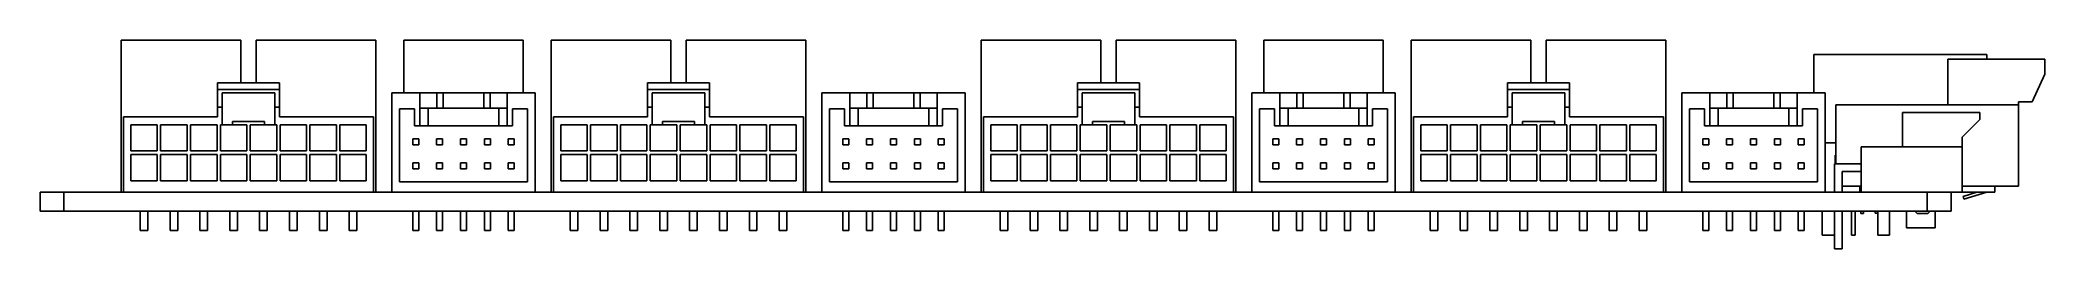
# Model space of a CAD drawing. Extents: x -429 to -261, y 288 to 305.
import ezdxf

# ---------------------------------------------------------------- set-up
doc = ezdxf.new("R2010")
doc.units = 0
doc.header["$MEASUREMENT"] = 0
doc.layers.get('0').update_dxf_attribs({"linetype": 'CONTINUOUS'})

msp = doc.modelspace()

# ---------------------------------------------------------------- linework, layer by layer
at = {"color": 7, "linetype": 'Continuous'}
for p, q in [((-422, 305.42), (-422, 292.72)), ((-422, 305.42), (-417, 305.42)), ((-417, 305.42), (-412, 305.42)), ((-412, 301.86), (-412, 305.42)), ((-410.7, 305.42), (-410.7, 301.86)), ((-410.7, 305.42), (-405.7, 305.42)), ((-405.7, 305.42), (-400.7, 305.42)), ((-400.7, 292.72), (-400.7, 305.42)), ((-398.35, 305.42), (-398.35, 301.02)), ((-398.35, 305.42), (-393.35, 305.42)), ((-393.35, 305.42), (-388.35, 305.42)), ((-388.35, 301.02), (-388.35, 305.42)), ((-386, 305.42), (-386, 292.72)), ((-386, 305.42), (-381, 305.42)), ((-381, 305.42), (-376, 305.42)), ((-376, 301.86), (-376, 305.42)), ((-374.7, 305.42), (-374.7, 301.86)), ((-374.7, 305.42), (-369.7, 305.42)), ((-369.7, 305.42), (-364.7, 305.42)), ((-364.7, 292.72), (-364.7, 305.42)), ((-350, 305.42), (-350, 292.72)), ((-350, 305.42), (-345, 305.42)), ((-345, 305.42), (-340, 305.42)), ((-340, 301.86), (-340, 305.42)), ((-338.7, 305.42), (-338.7, 301.86)), ((-338.7, 305.42), (-333.7, 305.42)), ((-333.7, 305.42), (-328.7, 305.42)), ((-328.7, 292.72), (-328.7, 305.42)), ((-326.35, 305.42), (-326.35, 301.02)), ((-326.35, 305.42), (-321.35, 305.42)), ((-321.35, 305.42), (-316.35, 305.42)), ((-316.35, 301.02), (-316.35, 305.42)), ((-314, 305.42), (-314, 292.72)), ((-314, 305.42), (-309, 305.42)), ((-309, 305.42), (-304, 305.42)), ((-304, 301.86), (-304, 305.42)), ((-302.7, 305.42), (-302.7, 301.86)), ((-302.7, 305.42), (-297.7, 305.42)), ((-297.7, 305.42), (-292.7, 305.42)), ((-292.7, 292.72), (-292.7, 305.42)), ((-280.3, 304.22), (-280.3, 301.02)), ((-280.3, 304.22), (-265.8, 304.22)), ((-269.08, 303.82), (-269.08, 300.01)), ((-269.08, 303.82), (-260.95, 303.82)), ((-265.8, 304.22), (-265.8, 303.82)), ((-260.95, 302.57), (-260.95, 303.82)), ((-260.95, 302.57), (-262.03, 300.26)), ((-408.75, 301.86), (-413.95, 301.86)), ((-413.95, 301.86), (-413.95, 301.29)), ((-408.75, 301.29), (-413.95, 301.29)), ((-413.95, 301.29), (-413.95, 299.83)), ((-413.55, 301.01), (-409.15, 301.01)), ((-413.55, 299.83), (-413.55, 301.01)), ((-409.15, 301.01), (-409.15, 299.83)), ((-408.75, 301.29), (-408.75, 301.86)), ((-408.75, 301.29), (-408.75, 299.83)), ((-399.35, 301.02), (-399.35, 292.72)), ((-399.35, 301.02), (-397, 301.02)), ((-397, 301.02), (-397, 299.73)), ((-397, 301.02), (-395.59, 301.02)), ((-395.59, 301.02), (-395.59, 299.73)), ((-395.59, 301.02), (-395.05, 301.02)), ((-395.05, 301.02), (-391.65, 301.02)), ((-395.05, 301.02), (-395.05, 299.73)), ((-391.65, 301.02), (-391.65, 299.73)), ((-391.65, 301.02), (-391.11, 301.02)), ((-391.11, 301.02), (-391.11, 299.73)), ((-391.11, 301.02), (-389.7, 301.02)), ((-389.7, 301.02), (-389.7, 299.73)), ((-389.7, 301.02), (-387.35, 301.02)), ((-387.35, 301.02), (-387.35, 292.72)), ((-372.75, 301.86), (-377.95, 301.86)), ((-377.95, 301.86), (-377.95, 301.29)), ((-377.95, 301.29), (-377.95, 299.83)), ((-372.75, 301.29), (-377.95, 301.29)), ((-377.55, 301.01), (-373.15, 301.01)), ((-377.55, 299.83), (-377.55, 301.01)), ((-373.15, 301.01), (-373.15, 299.83)), ((-372.75, 301.29), (-372.75, 301.86)), ((-372.75, 301.29), (-372.75, 299.83)), ((-363.35, 301.02), (-363.35, 292.72)), ((-363.35, 301.02), (-361, 301.02)), ((-361, 301.02), (-361, 299.73)), ((-361, 301.02), (-359.59, 301.02)), ((-359.59, 301.02), (-359.59, 299.73)), ((-359.59, 301.02), (-359.05, 301.02)), ((-359.05, 301.02), (-355.65, 301.02)), ((-359.05, 301.02), (-359.05, 299.73)), ((-355.65, 301.02), (-355.65, 299.73)), ((-355.65, 301.02), (-355.11, 301.02)), ((-355.11, 301.02), (-355.11, 299.73)), ((-355.11, 301.02), (-353.7, 301.02)), ((-353.7, 301.02), (-353.7, 299.73)), ((-353.7, 301.02), (-351.35, 301.02)), ((-351.35, 301.02), (-351.35, 292.72)), ((-336.75, 301.86), (-341.95, 301.86)), ((-341.95, 301.86), (-341.95, 301.29)), ((-341.95, 301.29), (-341.95, 299.83)), ((-336.75, 301.29), (-341.95, 301.29)), ((-341.55, 301.01), (-337.15, 301.01)), ((-341.55, 299.83), (-341.55, 301.01)), ((-337.15, 301.01), (-337.15, 299.83)), ((-336.75, 301.29), (-336.75, 301.86)), ((-336.75, 301.29), (-336.75, 299.83)), ((-327.35, 301.02), (-327.35, 292.72)), ((-327.35, 301.02), (-325, 301.02)), ((-325, 301.02), (-325, 299.73)), ((-325, 301.02), (-323.59, 301.02)), ((-323.59, 301.02), (-323.59, 299.73)), ((-323.59, 301.02), (-323.05, 301.02)), ((-323.05, 301.02), (-319.65, 301.02)), ((-323.05, 301.02), (-323.05, 299.73)), ((-319.65, 301.02), (-319.65, 299.73)), ((-319.65, 301.02), (-319.11, 301.02)), ((-319.11, 301.02), (-319.11, 299.73)), ((-319.11, 301.02), (-317.7, 301.02)), ((-317.7, 301.02), (-317.7, 299.73)), ((-317.7, 301.02), (-315.35, 301.02)), ((-315.35, 301.02), (-315.35, 292.72)), ((-300.75, 301.86), (-305.95, 301.86)), ((-305.95, 301.86), (-305.95, 301.29)), ((-305.95, 301.29), (-305.95, 299.83)), ((-300.75, 301.29), (-305.95, 301.29)), ((-305.55, 301.01), (-301.15, 301.01)), ((-305.55, 299.83), (-305.55, 301.01)), ((-301.15, 301.01), (-301.15, 299.83)), ((-300.75, 301.29), (-300.75, 301.86)), ((-300.75, 301.29), (-300.75, 299.83)), ((-291.35, 301.02), (-291.35, 292.72)), ((-291.35, 301.02), (-289, 301.02)), ((-289, 301.02), (-289, 299.73)), ((-289, 301.02), (-287.59, 301.02)), ((-287.59, 301.02), (-287.59, 299.73)), ((-287.59, 301.02), (-287.05, 301.02)), ((-287.05, 301.02), (-287.05, 299.73)), ((-287.05, 301.02), (-283.65, 301.02)), ((-283.65, 301.02), (-283.65, 299.73)), ((-283.65, 301.02), (-283.11, 301.02)), ((-283.11, 301.02), (-283.11, 299.73)), ((-283.11, 301.02), (-281.7, 301.02)), ((-281.7, 301.02), (-281.7, 299.73)), ((-281.7, 301.02), (-279.35, 301.02)), ((-279.35, 301.02), (-279.35, 292.72)), ((-421.82, 299), (-421.82, 292.72)), ((-413.95, 299), (-421.82, 299)), ((-413.95, 299.83), (-413.55, 299.83)), ((-413.95, 299.83), (-413.95, 299)), ((-413.55, 298.35), (-413.55, 299.83)), ((-409.15, 299.83), (-408.75, 299.83)), ((-409.15, 299.83), (-409.15, 298.35)), ((-408.75, 299.83), (-408.75, 299)), ((-400.88, 299), (-408.75, 299)), ((-400.88, 292.72), (-400.88, 299)), ((-398.7, 299.67), (-397.45, 299.67)), ((-398.7, 293.57), (-398.7, 299.67)), ((-397.45, 299.67), (-397.45, 298.27)), ((-397, 299.73), (-396.3, 299.73)), ((-397, 298.27), (-397, 299.73)), ((-395.59, 299.73), (-396.3, 299.73)), ((-396.3, 298.27), (-396.3, 299.73)), ((-395.05, 299.73), (-395.59, 299.73)), ((-395.05, 299.73), (-391.65, 299.73)), ((-391.11, 299.73), (-391.65, 299.73)), ((-390.4, 299.73), (-391.11, 299.73)), ((-390.4, 299.73), (-389.7, 299.73)), ((-390.4, 298.27), (-390.4, 299.73)), ((-389.7, 298.27), (-389.7, 299.73)), ((-389.25, 299.67), (-388, 299.67)), ((-389.25, 298.27), (-389.25, 299.67)), ((-388, 299.67), (-388, 293.57)), ((-385.82, 299), (-385.82, 292.72)), ((-377.95, 299), (-385.82, 299)), ((-377.95, 299.83), (-377.55, 299.83)), ((-377.95, 299.83), (-377.95, 299)), ((-377.55, 298.35), (-377.55, 299.83)), ((-373.15, 299.83), (-372.75, 299.83)), ((-373.15, 299.83), (-373.15, 298.35)), ((-372.75, 299.83), (-372.75, 299)), ((-364.88, 299), (-372.75, 299)), ((-364.88, 292.72), (-364.88, 299)), ((-362.7, 299.67), (-361.45, 299.67)), ((-362.7, 293.57), (-362.7, 299.67)), ((-361.45, 299.67), (-361.45, 298.27)), ((-361, 299.73), (-360.3, 299.73)), ((-361, 298.27), (-361, 299.73)), ((-360.3, 298.27), (-360.3, 299.73)), ((-359.59, 299.73), (-360.3, 299.73)), ((-359.05, 299.73), (-359.59, 299.73)), ((-359.05, 299.73), (-355.65, 299.73)), ((-355.11, 299.73), (-355.65, 299.73)), ((-354.4, 299.73), (-355.11, 299.73)), ((-354.4, 298.27), (-354.4, 299.73)), ((-354.4, 299.73), (-353.7, 299.73)), ((-353.7, 298.27), (-353.7, 299.73)), ((-353.25, 299.67), (-352, 299.67)), ((-353.25, 298.27), (-353.25, 299.67)), ((-352, 299.67), (-352, 293.57)), ((-349.82, 299), (-349.82, 292.72)), ((-341.95, 299), (-349.82, 299)), ((-341.95, 299.83), (-341.55, 299.83)), ((-341.95, 299.83), (-341.95, 299)), ((-341.55, 298.35), (-341.55, 299.83)), ((-337.15, 299.83), (-336.75, 299.83)), ((-337.15, 299.83), (-337.15, 298.35)), ((-336.75, 299.83), (-336.75, 299)), ((-328.88, 299), (-336.75, 299)), ((-328.88, 292.72), (-328.88, 299)), ((-326.7, 299.67), (-325.45, 299.67)), ((-326.7, 293.57), (-326.7, 299.67)), ((-325.45, 299.67), (-325.45, 298.27)), ((-325, 298.27), (-325, 299.73)), ((-325, 299.73), (-324.3, 299.73)), ((-324.3, 298.27), (-324.3, 299.73)), ((-323.59, 299.73), (-324.3, 299.73)), ((-323.05, 299.73), (-323.59, 299.73)), ((-323.05, 299.73), (-319.65, 299.73)), ((-319.11, 299.73), (-319.65, 299.73)), ((-318.4, 299.73), (-319.11, 299.73)), ((-318.4, 299.73), (-317.7, 299.73)), ((-318.4, 298.27), (-318.4, 299.73)), ((-317.7, 298.27), (-317.7, 299.73)), ((-317.25, 299.67), (-316, 299.67)), ((-317.25, 298.27), (-317.25, 299.67)), ((-316, 299.67), (-316, 293.57)), ((-313.82, 299), (-313.82, 292.72)), ((-305.95, 299), (-313.82, 299)), ((-305.95, 299.83), (-305.55, 299.83)), ((-305.95, 299.83), (-305.95, 299)), ((-305.55, 298.35), (-305.55, 299.83)), ((-301.15, 299.83), (-300.75, 299.83)), ((-301.15, 299.83), (-301.15, 298.35)), ((-300.75, 299.83), (-300.75, 299)), ((-292.88, 299), (-300.75, 299)), ((-292.88, 292.72), (-292.88, 299)), ((-290.7, 299.67), (-289.45, 299.67)), ((-290.7, 293.57), (-290.7, 299.67)), ((-289.45, 299.67), (-289.45, 298.27)), ((-289, 299.73), (-288.3, 299.73)), ((-289, 298.27), (-289, 299.73)), ((-287.59, 299.73), (-288.3, 299.73)), ((-288.3, 298.27), (-288.3, 299.73)), ((-287.05, 299.73), (-287.59, 299.73)), ((-287.05, 299.73), (-283.65, 299.73)), ((-283.11, 299.73), (-283.65, 299.73)), ((-282.4, 299.73), (-283.11, 299.73)), ((-282.4, 299.73), (-281.7, 299.73)), ((-282.4, 298.27), (-282.4, 299.73)), ((-281.7, 298.27), (-281.7, 299.73)), ((-281.25, 299.67), (-280, 299.67)), ((-281.25, 298.27), (-281.25, 299.67)), ((-280, 299.67), (-280, 293.57)), ((-278.45, 300.01), (-263.15, 300.01)), ((-278.45, 295.07), (-278.45, 300.01)), ((-272.87, 299.36), (-272.87, 296.5)), ((-266.41, 299.36), (-272.87, 299.36)), ((-266.41, 298.78), (-267.87, 297.32)), ((-266.41, 299.36), (-266.41, 298.78)), ((-263.15, 300.26), (-262.03, 300.26)), ((-263.15, 300.26), (-263.15, 300.01)), ((-263.15, 293.22), (-263.15, 300.01)), ((-421.21, 296.16), (-421.21, 298.35)), ((-421.21, 298.35), (-418.99, 298.35)), ((-418.99, 298.35), (-418.99, 296.16)), ((-418.71, 296.16), (-418.71, 298.35)), ((-418.71, 298.35), (-416.49, 298.35)), ((-416.49, 298.35), (-416.49, 296.16)), ((-416.21, 296.16), (-416.21, 298.35)), ((-416.21, 298.35), (-413.99, 298.35)), ((-413.99, 298.35), (-413.99, 296.16)), ((-413.71, 298.35), (-413.55, 298.35)), ((-413.71, 296.16), (-413.71, 298.35)), ((-413.55, 298.35), (-412.68, 298.35)), ((-412.68, 298.63), (-412.68, 298.35)), ((-410.02, 298.63), (-412.68, 298.63)), ((-412.68, 298.35), (-411.49, 298.35)), ((-411.49, 298.35), (-411.49, 296.16)), ((-411.21, 298.35), (-410.02, 298.35)), ((-411.21, 296.16), (-411.21, 298.35)), ((-410.02, 298.35), (-410.02, 298.63)), ((-410.02, 298.35), (-409.15, 298.35)), ((-409.15, 298.35), (-408.99, 298.35)), ((-408.99, 298.35), (-408.99, 296.16)), ((-408.71, 296.16), (-408.71, 298.35)), ((-408.71, 298.35), (-406.49, 298.35)), ((-406.49, 298.35), (-406.49, 296.16)), ((-406.21, 296.16), (-406.21, 298.35)), ((-406.21, 298.35), (-403.99, 298.35)), ((-403.99, 298.35), (-403.99, 296.16)), ((-403.71, 298.35), (-401.49, 298.35)), ((-403.71, 296.16), (-403.71, 298.35)), ((-401.49, 298.35), (-401.49, 296.16)), ((-397.6, 297.17), (-397.6, 296.67)), ((-397.6, 297.17), (-397.1, 297.17)), ((-397.45, 298.27), (-397, 298.27)), ((-397.1, 297.17), (-397.1, 296.67)), ((-397, 298.27), (-396.3, 298.27)), ((-396.3, 298.27), (-390.4, 298.27)), ((-395.6, 297.17), (-395.1, 297.17)), ((-395.6, 297.17), (-395.6, 296.67)), ((-395.1, 297.17), (-395.1, 296.67)), ((-393.6, 297.17), (-393.1, 297.17)), ((-393.6, 297.17), (-393.6, 296.67)), ((-393.1, 297.17), (-393.1, 296.67)), ((-391.6, 297.17), (-391.6, 296.67)), ((-391.6, 297.17), (-391.1, 297.17)), ((-391.1, 297.17), (-391.1, 296.67)), ((-390.4, 298.27), (-389.7, 298.27)), ((-389.7, 298.27), (-389.25, 298.27)), ((-389.6, 297.17), (-389.1, 297.17)), ((-389.6, 297.17), (-389.6, 296.67)), ((-389.1, 297.17), (-389.1, 296.67)), ((-385.21, 296.16), (-385.21, 298.35)), ((-385.21, 298.35), (-382.99, 298.35)), ((-382.99, 298.35), (-382.99, 296.16)), ((-382.71, 296.16), (-382.71, 298.35)), ((-382.71, 298.35), (-380.49, 298.35)), ((-380.49, 298.35), (-380.49, 296.16)), ((-380.21, 296.16), (-380.21, 298.35)), ((-380.21, 298.35), (-377.99, 298.35)), ((-377.99, 298.35), (-377.99, 296.16)), ((-377.71, 298.35), (-377.55, 298.35)), ((-377.71, 296.16), (-377.71, 298.35)), ((-377.55, 298.35), (-376.68, 298.35)), ((-376.68, 298.63), (-376.68, 298.35)), ((-374.02, 298.63), (-376.68, 298.63)), ((-376.68, 298.35), (-375.49, 298.35)), ((-375.49, 298.35), (-375.49, 296.16)), ((-375.21, 298.35), (-374.02, 298.35)), ((-375.21, 296.16), (-375.21, 298.35)), ((-374.02, 298.35), (-374.02, 298.63)), ((-374.02, 298.35), (-373.15, 298.35)), ((-373.15, 298.35), (-372.99, 298.35)), ((-372.99, 298.35), (-372.99, 296.16)), ((-372.71, 296.16), (-372.71, 298.35)), ((-372.71, 298.35), (-370.49, 298.35)), ((-370.49, 298.35), (-370.49, 296.16)), ((-370.21, 296.16), (-370.21, 298.35)), ((-370.21, 298.35), (-367.99, 298.35)), ((-367.99, 298.35), (-367.99, 296.16)), ((-367.71, 298.35), (-365.49, 298.35)), ((-367.71, 296.16), (-367.71, 298.35)), ((-365.49, 298.35), (-365.49, 296.16)), ((-361.6, 297.17), (-361.1, 297.17)), ((-361.6, 297.17), (-361.6, 296.67)), ((-361.45, 298.27), (-361, 298.27)), ((-361.1, 297.17), (-361.1, 296.67)), ((-361, 298.27), (-360.3, 298.27)), ((-360.3, 298.27), (-354.4, 298.27)), ((-359.6, 297.17), (-359.1, 297.17)), ((-359.6, 297.17), (-359.6, 296.67)), ((-359.1, 297.17), (-359.1, 296.67)), ((-357.6, 297.17), (-357.6, 296.67)), ((-357.6, 297.17), (-357.1, 297.17)), ((-357.1, 297.17), (-357.1, 296.67)), ((-355.6, 297.17), (-355.6, 296.67)), ((-355.6, 297.17), (-355.1, 297.17)), ((-355.1, 297.17), (-355.1, 296.67)), ((-354.4, 298.27), (-353.7, 298.27)), ((-353.7, 298.27), (-353.25, 298.27)), ((-353.6, 297.17), (-353.6, 296.67)), ((-353.6, 297.17), (-353.1, 297.17)), ((-353.1, 297.17), (-353.1, 296.67)), ((-349.21, 296.16), (-349.21, 298.35)), ((-349.21, 298.35), (-346.99, 298.35)), ((-346.99, 298.35), (-346.99, 296.16)), ((-346.71, 296.16), (-346.71, 298.35)), ((-346.71, 298.35), (-344.49, 298.35)), ((-344.49, 298.35), (-344.49, 296.16)), ((-344.21, 296.16), (-344.21, 298.35)), ((-344.21, 298.35), (-341.99, 298.35)), ((-341.99, 298.35), (-341.99, 296.16)), ((-341.71, 298.35), (-341.55, 298.35)), ((-341.71, 296.16), (-341.71, 298.35)), ((-341.55, 298.35), (-340.68, 298.35)), ((-340.68, 298.63), (-340.68, 298.35)), ((-338.02, 298.63), (-340.68, 298.63)), ((-340.68, 298.35), (-339.49, 298.35)), ((-339.49, 298.35), (-339.49, 296.16)), ((-339.21, 298.35), (-338.02, 298.35)), ((-339.21, 296.16), (-339.21, 298.35)), ((-338.02, 298.35), (-338.02, 298.63)), ((-338.02, 298.35), (-337.15, 298.35)), ((-337.15, 298.35), (-336.99, 298.35)), ((-336.99, 298.35), (-336.99, 296.16)), ((-336.71, 296.16), (-336.71, 298.35)), ((-336.71, 298.35), (-334.49, 298.35)), ((-334.49, 298.35), (-334.49, 296.16)), ((-334.21, 296.16), (-334.21, 298.35)), ((-334.21, 298.35), (-331.99, 298.35)), ((-331.99, 298.35), (-331.99, 296.16)), ((-331.71, 298.35), (-329.49, 298.35)), ((-331.71, 296.16), (-331.71, 298.35)), ((-329.49, 298.35), (-329.49, 296.16)), ((-325.6, 297.17), (-325.6, 296.67)), ((-325.6, 297.17), (-325.1, 297.17)), ((-325.45, 298.27), (-325, 298.27)), ((-325.1, 297.17), (-325.1, 296.67)), ((-325, 298.27), (-324.3, 298.27)), ((-324.3, 298.27), (-318.4, 298.27)), ((-323.6, 297.17), (-323.1, 297.17)), ((-323.6, 297.17), (-323.6, 296.67)), ((-323.1, 297.17), (-323.1, 296.67)), ((-321.6, 297.17), (-321.6, 296.67)), ((-321.6, 297.17), (-321.1, 297.17)), ((-321.1, 297.17), (-321.1, 296.67)), ((-319.6, 297.17), (-319.6, 296.67)), ((-319.6, 297.17), (-319.1, 297.17)), ((-319.1, 297.17), (-319.1, 296.67)), ((-318.4, 298.27), (-317.7, 298.27)), ((-317.7, 298.27), (-317.25, 298.27)), ((-317.6, 297.17), (-317.1, 297.17)), ((-317.6, 297.17), (-317.6, 296.67)), ((-317.1, 297.17), (-317.1, 296.67)), ((-313.21, 296.16), (-313.21, 298.35)), ((-313.21, 298.35), (-310.99, 298.35)), ((-310.99, 298.35), (-310.99, 296.16)), ((-310.71, 296.16), (-310.71, 298.35)), ((-310.71, 298.35), (-308.49, 298.35)), ((-308.49, 298.35), (-308.49, 296.16)), ((-308.21, 296.16), (-308.21, 298.35)), ((-308.21, 298.35), (-305.99, 298.35)), ((-305.99, 298.35), (-305.99, 296.16)), ((-305.71, 298.35), (-305.55, 298.35)), ((-305.71, 296.16), (-305.71, 298.35)), ((-305.55, 298.35), (-304.68, 298.35)), ((-304.68, 298.63), (-304.68, 298.35)), ((-302.02, 298.63), (-304.68, 298.63)), ((-304.68, 298.35), (-303.49, 298.35)), ((-303.49, 298.35), (-303.49, 296.16)), ((-303.21, 298.35), (-302.02, 298.35)), ((-303.21, 296.16), (-303.21, 298.35)), ((-302.02, 298.35), (-302.02, 298.63)), ((-302.02, 298.35), (-301.15, 298.35)), ((-301.15, 298.35), (-300.99, 298.35)), ((-300.99, 298.35), (-300.99, 296.16)), ((-300.71, 296.16), (-300.71, 298.35)), ((-300.71, 298.35), (-298.49, 298.35)), ((-298.49, 298.35), (-298.49, 296.16)), ((-298.21, 296.16), (-298.21, 298.35)), ((-298.21, 298.35), (-295.99, 298.35)), ((-295.99, 298.35), (-295.99, 296.16)), ((-295.71, 298.35), (-293.49, 298.35)), ((-295.71, 296.16), (-295.71, 298.35)), ((-293.49, 298.35), (-293.49, 296.16)), ((-289.6, 297.17), (-289.1, 297.17)), ((-289.6, 297.17), (-289.6, 296.67)), ((-289.45, 298.27), (-289, 298.27)), ((-289.1, 297.17), (-289.1, 296.67)), ((-289, 298.27), (-288.3, 298.27)), ((-288.3, 298.27), (-282.4, 298.27)), ((-287.6, 297.17), (-287.1, 297.17)), ((-287.6, 297.17), (-287.6, 296.67)), ((-287.1, 297.17), (-287.1, 296.67)), ((-285.6, 297.17), (-285.1, 297.17)), ((-285.6, 297.17), (-285.6, 296.67)), ((-285.1, 297.17), (-285.1, 296.67)), ((-283.6, 297.17), (-283.1, 297.17)), ((-283.6, 297.17), (-283.6, 296.67)), ((-283.1, 297.17), (-283.1, 296.67)), ((-282.4, 298.27), (-281.7, 298.27)), ((-281.7, 298.27), (-281.25, 298.27)), ((-281.6, 297.17), (-281.6, 296.67)), ((-281.6, 297.17), (-281.1, 297.17)), ((-281.1, 297.17), (-281.1, 296.67)), ((-267.87, 297.32), (-267.87, 296.5)), ((-418.99, 296.16), (-421.21, 296.16)), ((-421.21, 295.85), (-418.99, 295.85)), ((-421.21, 293.66), (-421.21, 295.85)), ((-418.99, 295.85), (-418.99, 293.66)), ((-416.49, 296.16), (-418.71, 296.16)), ((-418.71, 295.85), (-416.49, 295.85)), ((-418.71, 293.66), (-418.71, 295.85)), ((-416.49, 295.85), (-416.49, 293.66)), ((-413.99, 296.16), (-416.21, 296.16)), ((-416.21, 295.85), (-413.99, 295.85)), ((-416.21, 293.66), (-416.21, 295.85)), ((-413.99, 295.85), (-413.99, 293.66)), ((-411.49, 296.16), (-413.71, 296.16)), ((-413.71, 295.85), (-411.49, 295.85)), ((-413.71, 293.66), (-413.71, 295.85)), ((-411.49, 295.85), (-411.49, 293.66)), ((-408.99, 296.16), (-411.21, 296.16)), ((-411.21, 295.85), (-408.99, 295.85)), ((-411.21, 293.66), (-411.21, 295.85)), ((-408.99, 295.85), (-408.99, 293.66)), ((-406.49, 296.16), (-408.71, 296.16)), ((-408.71, 295.85), (-406.49, 295.85)), ((-408.71, 293.66), (-408.71, 295.85)), ((-406.49, 295.85), (-406.49, 293.66)), ((-403.99, 296.16), (-406.21, 296.16)), ((-406.21, 295.85), (-403.99, 295.85)), ((-406.21, 293.66), (-406.21, 295.85)), ((-403.99, 295.85), (-403.99, 293.66)), ((-401.49, 296.16), (-403.71, 296.16)), ((-403.71, 295.85), (-401.49, 295.85)), ((-403.71, 293.66), (-403.71, 295.85)), ((-401.49, 295.85), (-401.49, 293.66)), ((-397.6, 296.67), (-397.1, 296.67)), ((-395.6, 296.67), (-395.1, 296.67)), ((-393.6, 296.67), (-393.1, 296.67)), ((-391.6, 296.67), (-391.1, 296.67)), ((-389.6, 296.67), (-389.1, 296.67)), ((-382.99, 296.16), (-385.21, 296.16)), ((-385.21, 295.85), (-382.99, 295.85)), ((-385.21, 293.66), (-385.21, 295.85)), ((-382.99, 295.85), (-382.99, 293.66)), ((-380.49, 296.16), (-382.71, 296.16)), ((-382.71, 295.85), (-380.49, 295.85)), ((-382.71, 293.66), (-382.71, 295.85)), ((-380.49, 295.85), (-380.49, 293.66)), ((-377.99, 296.16), (-380.21, 296.16)), ((-380.21, 295.85), (-377.99, 295.85)), ((-380.21, 293.66), (-380.21, 295.85)), ((-377.99, 295.85), (-377.99, 293.66)), ((-375.49, 296.16), (-377.71, 296.16)), ((-377.71, 295.85), (-375.49, 295.85)), ((-377.71, 293.66), (-377.71, 295.85)), ((-375.49, 295.85), (-375.49, 293.66)), ((-372.99, 296.16), (-375.21, 296.16)), ((-375.21, 295.85), (-372.99, 295.85)), ((-375.21, 293.66), (-375.21, 295.85)), ((-372.99, 295.85), (-372.99, 293.66)), ((-370.49, 296.16), (-372.71, 296.16)), ((-372.71, 295.85), (-370.49, 295.85)), ((-372.71, 293.66), (-372.71, 295.85)), ((-370.49, 295.85), (-370.49, 293.66)), ((-367.99, 296.16), (-370.21, 296.16)), ((-370.21, 295.85), (-367.99, 295.85)), ((-370.21, 293.66), (-370.21, 295.85)), ((-367.99, 295.85), (-367.99, 293.66)), ((-365.49, 296.16), (-367.71, 296.16)), ((-367.71, 295.85), (-365.49, 295.85)), ((-367.71, 293.66), (-367.71, 295.85)), ((-365.49, 295.85), (-365.49, 293.66)), ((-361.6, 296.67), (-361.1, 296.67)), ((-359.6, 296.67), (-359.1, 296.67)), ((-357.6, 296.67), (-357.1, 296.67)), ((-355.6, 296.67), (-355.1, 296.67)), ((-353.6, 296.67), (-353.1, 296.67)), ((-346.99, 296.16), (-349.21, 296.16)), ((-349.21, 295.85), (-346.99, 295.85)), ((-349.21, 293.66), (-349.21, 295.85)), ((-346.99, 295.85), (-346.99, 293.66)), ((-344.49, 296.16), (-346.71, 296.16)), ((-346.71, 295.85), (-344.49, 295.85)), ((-346.71, 293.66), (-346.71, 295.85)), ((-344.49, 295.85), (-344.49, 293.66)), ((-341.99, 296.16), (-344.21, 296.16)), ((-344.21, 295.85), (-341.99, 295.85)), ((-344.21, 293.66), (-344.21, 295.85)), ((-341.99, 295.85), (-341.99, 293.66)), ((-339.49, 296.16), (-341.71, 296.16)), ((-341.71, 295.85), (-339.49, 295.85)), ((-341.71, 293.66), (-341.71, 295.85)), ((-339.49, 295.85), (-339.49, 293.66)), ((-336.99, 296.16), (-339.21, 296.16)), ((-339.21, 295.85), (-336.99, 295.85)), ((-339.21, 293.66), (-339.21, 295.85)), ((-336.99, 295.85), (-336.99, 293.66)), ((-334.49, 296.16), (-336.71, 296.16)), ((-336.71, 295.85), (-334.49, 295.85)), ((-336.71, 293.66), (-336.71, 295.85)), ((-334.49, 295.85), (-334.49, 293.66)), ((-331.99, 296.16), (-334.21, 296.16)), ((-334.21, 295.85), (-331.99, 295.85)), ((-334.21, 293.66), (-334.21, 295.85)), ((-331.99, 295.85), (-331.99, 293.66)), ((-329.49, 296.16), (-331.71, 296.16)), ((-331.71, 295.85), (-329.49, 295.85)), ((-331.71, 293.66), (-331.71, 295.85)), ((-329.49, 295.85), (-329.49, 293.66)), ((-325.6, 296.67), (-325.1, 296.67)), ((-323.6, 296.67), (-323.1, 296.67)), ((-321.6, 296.67), (-321.1, 296.67)), ((-319.6, 296.67), (-319.1, 296.67)), ((-317.6, 296.67), (-317.1, 296.67)), ((-310.99, 296.16), (-313.21, 296.16)), ((-313.21, 295.85), (-310.99, 295.85)), ((-313.21, 293.66), (-313.21, 295.85)), ((-310.99, 295.85), (-310.99, 293.66)), ((-308.49, 296.16), (-310.71, 296.16)), ((-310.71, 295.85), (-308.49, 295.85)), ((-310.71, 293.66), (-310.71, 295.85)), ((-308.49, 295.85), (-308.49, 293.66)), ((-305.99, 296.16), (-308.21, 296.16)), ((-308.21, 295.85), (-305.99, 295.85)), ((-308.21, 293.66), (-308.21, 295.85)), ((-305.99, 295.85), (-305.99, 293.66)), ((-303.49, 296.16), (-305.71, 296.16)), ((-305.71, 295.85), (-303.49, 295.85)), ((-305.71, 293.66), (-305.71, 295.85)), ((-303.49, 295.85), (-303.49, 293.66)), ((-300.99, 296.16), (-303.21, 296.16)), ((-303.21, 295.85), (-300.99, 295.85)), ((-303.21, 293.66), (-303.21, 295.85)), ((-300.99, 295.85), (-300.99, 293.66)), ((-298.49, 296.16), (-300.71, 296.16)), ((-300.71, 295.85), (-298.49, 295.85)), ((-300.71, 293.66), (-300.71, 295.85)), ((-298.49, 295.85), (-298.49, 293.66)), ((-295.99, 296.16), (-298.21, 296.16)), ((-298.21, 295.85), (-295.99, 295.85)), ((-298.21, 293.66), (-298.21, 295.85)), ((-295.99, 295.85), (-295.99, 293.66)), ((-293.49, 296.16), (-295.71, 296.16)), ((-295.71, 295.85), (-293.49, 295.85)), ((-295.71, 293.66), (-295.71, 295.85)), ((-293.49, 295.85), (-293.49, 293.66)), ((-289.6, 296.67), (-289.1, 296.67)), ((-287.6, 296.67), (-287.1, 296.67)), ((-285.6, 296.67), (-285.1, 296.67)), ((-283.6, 296.67), (-283.1, 296.67)), ((-281.6, 296.67), (-281.1, 296.67)), ((-279.35, 296.84), (-278.45, 296.84)), ((-278.51, 295.81), (-278.45, 295.81)), ((-278.51, 295.07), (-278.51, 295.81)), ((-276.33, 292.72), (-276.33, 296.5)), ((-267.87, 296.5), (-276.33, 296.5)), ((-267.87, 296.5), (-267.87, 292.72)), ((-397.6, 295.17), (-397.6, 294.67)), ((-397.6, 295.17), (-397.1, 295.17)), ((-397.6, 294.67), (-397.1, 294.67)), ((-397.1, 295.17), (-397.1, 294.67)), ((-395.6, 295.17), (-395.6, 294.67)), ((-395.6, 295.17), (-395.1, 295.17)), ((-395.6, 294.67), (-395.1, 294.67)), ((-395.1, 295.17), (-395.1, 294.67)), ((-393.6, 295.17), (-393.1, 295.17)), ((-393.6, 295.17), (-393.6, 294.67)), ((-393.6, 294.67), (-393.1, 294.67)), ((-393.1, 295.17), (-393.1, 294.67)), ((-391.6, 295.17), (-391.6, 294.67)), ((-391.6, 295.17), (-391.1, 295.17)), ((-391.6, 294.67), (-391.1, 294.67)), ((-391.1, 295.17), (-391.1, 294.67)), ((-389.6, 295.17), (-389.1, 295.17)), ((-389.6, 295.17), (-389.6, 294.67)), ((-389.6, 294.67), (-389.1, 294.67)), ((-389.1, 295.17), (-389.1, 294.67)), ((-361.6, 295.17), (-361.1, 295.17)), ((-361.6, 295.17), (-361.6, 294.67)), ((-361.6, 294.67), (-361.1, 294.67)), ((-361.1, 295.17), (-361.1, 294.67)), ((-359.6, 295.17), (-359.6, 294.67)), ((-359.6, 295.17), (-359.1, 295.17)), ((-359.6, 294.67), (-359.1, 294.67)), ((-359.1, 295.17), (-359.1, 294.67)), ((-357.6, 295.17), (-357.6, 294.67)), ((-357.6, 295.17), (-357.1, 295.17)), ((-357.6, 294.67), (-357.1, 294.67)), ((-357.1, 295.17), (-357.1, 294.67)), ((-355.6, 295.17), (-355.1, 295.17)), ((-355.6, 295.17), (-355.6, 294.67)), ((-355.6, 294.67), (-355.1, 294.67)), ((-355.1, 295.17), (-355.1, 294.67)), ((-353.6, 295.17), (-353.1, 295.17)), ((-353.6, 295.17), (-353.6, 294.67)), ((-353.6, 294.67), (-353.1, 294.67)), ((-353.1, 295.17), (-353.1, 294.67)), ((-325.6, 295.17), (-325.1, 295.17)), ((-325.6, 295.17), (-325.6, 294.67)), ((-325.6, 294.67), (-325.1, 294.67)), ((-325.1, 295.17), (-325.1, 294.67)), ((-323.6, 295.17), (-323.6, 294.67)), ((-323.6, 295.17), (-323.1, 295.17)), ((-323.6, 294.67), (-323.1, 294.67)), ((-323.1, 295.17), (-323.1, 294.67)), ((-321.6, 295.17), (-321.6, 294.67)), ((-321.6, 295.17), (-321.1, 295.17)), ((-321.6, 294.67), (-321.1, 294.67)), ((-321.1, 295.17), (-321.1, 294.67)), ((-319.6, 295.17), (-319.1, 295.17)), ((-319.6, 295.17), (-319.6, 294.67)), ((-319.6, 294.67), (-319.1, 294.67)), ((-319.1, 295.17), (-319.1, 294.67)), ((-317.6, 295.17), (-317.1, 295.17)), ((-317.6, 295.17), (-317.6, 294.67)), ((-317.6, 294.67), (-317.1, 294.67)), ((-317.1, 295.17), (-317.1, 294.67)), ((-289.6, 295.17), (-289.6, 294.67)), ((-289.6, 295.17), (-289.1, 295.17)), ((-289.6, 294.67), (-289.1, 294.67)), ((-289.1, 295.17), (-289.1, 294.67)), ((-287.6, 295.17), (-287.1, 295.17)), ((-287.6, 295.17), (-287.6, 294.67)), ((-287.6, 294.67), (-287.1, 294.67)), ((-287.1, 295.17), (-287.1, 294.67)), ((-285.6, 295.17), (-285.1, 295.17)), ((-285.6, 295.17), (-285.6, 294.67)), ((-285.6, 294.67), (-285.1, 294.67)), ((-285.1, 295.17), (-285.1, 294.67)), ((-283.6, 295.17), (-283.6, 294.67)), ((-283.6, 295.17), (-283.1, 295.17)), ((-283.6, 294.67), (-283.1, 294.67)), ((-283.1, 295.17), (-283.1, 294.67)), ((-281.6, 295.17), (-281.1, 295.17)), ((-281.6, 295.17), (-281.6, 294.67)), ((-281.6, 294.67), (-281.1, 294.67)), ((-281.1, 295.17), (-281.1, 294.67)), ((-278.57, 295.07), (-276.33, 295.07)), ((-278.57, 292.72), (-278.57, 295.07)), ((-276.33, 294.44), (-277.93, 294.44)), ((-277.93, 294.44), (-277.93, 292.72)), ((-428.8, 292.72), (-428.8, 291.12)), ((-428.8, 292.72), (-426.8, 292.72)), ((-426.8, 292.72), (-426.8, 291.12)), ((-426.8, 292.72), (-421.82, 292.72)), ((-421.82, 292.72), (-400.88, 292.72)), ((-418.99, 293.66), (-421.21, 293.66)), ((-416.49, 293.66), (-418.71, 293.66)), ((-413.99, 293.66), (-416.21, 293.66)), ((-411.49, 293.66), (-413.71, 293.66)), ((-408.99, 293.66), (-411.21, 293.66)), ((-406.49, 293.66), (-408.71, 293.66)), ((-403.99, 293.66), (-406.21, 293.66)), ((-401.49, 293.66), (-403.71, 293.66)), ((-400.88, 292.72), (-385.82, 292.72)), ((-388, 293.57), (-398.7, 293.57)), ((-385.82, 292.72), (-364.88, 292.72)), ((-382.99, 293.66), (-385.21, 293.66)), ((-380.49, 293.66), (-382.71, 293.66)), ((-377.99, 293.66), (-380.21, 293.66)), ((-375.49, 293.66), (-377.71, 293.66)), ((-372.99, 293.66), (-375.21, 293.66)), ((-370.49, 293.66), (-372.71, 293.66)), ((-367.99, 293.66), (-370.21, 293.66)), ((-365.49, 293.66), (-367.71, 293.66)), ((-364.88, 292.72), (-349.82, 292.72)), ((-352, 293.57), (-362.7, 293.57)), ((-349.82, 292.72), (-328.88, 292.72)), ((-346.99, 293.66), (-349.21, 293.66)), ((-344.49, 293.66), (-346.71, 293.66)), ((-341.99, 293.66), (-344.21, 293.66)), ((-339.49, 293.66), (-341.71, 293.66)), ((-336.99, 293.66), (-339.21, 293.66)), ((-334.49, 293.66), (-336.71, 293.66)), ((-331.99, 293.66), (-334.21, 293.66)), ((-329.49, 293.66), (-331.71, 293.66)), ((-328.88, 292.72), (-313.82, 292.72)), ((-316, 293.57), (-326.7, 293.57)), ((-313.82, 292.72), (-292.88, 292.72)), ((-310.99, 293.66), (-313.21, 293.66)), ((-308.49, 293.66), (-310.71, 293.66)), ((-305.99, 293.66), (-308.21, 293.66)), ((-303.49, 293.66), (-305.71, 293.66)), ((-300.99, 293.66), (-303.21, 293.66)), ((-298.49, 293.66), (-300.71, 293.66)), ((-295.99, 293.66), (-298.21, 293.66)), ((-293.49, 293.66), (-295.71, 293.66)), ((-292.88, 292.72), (-270.8, 292.72)), ((-280, 293.57), (-290.7, 293.57)), ((-277.93, 293.22), (-276.33, 293.22)), ((-276.45, 293.22), (-276.45, 292.72)), ((-270.8, 292.72), (-270.8, 291.12)), ((-270.8, 292.72), (-268.8, 292.72)), ((-268.8, 292.72), (-268.8, 291.12)), ((-268.8, 292.72), (-267.87, 292.72)), ((-267.87, 293.22), (-263.15, 293.22)), ((-265.15, 292.72), (-267.87, 292.72)), ((-267.8, 292.36), (-266.64, 292.72)), ((-267.8, 292.36), (-267.73, 292.12)), ((-265.8, 292.72), (-267.73, 292.12)), ((-265.15, 293.22), (-265.15, 292.72)), ((-428.8, 291.12), (-426.8, 291.12)), ((-426.8, 291.12), (-270.8, 291.12)), ((-420.42, 291.12), (-420.42, 289.52)), ((-419.78, 291.12), (-419.78, 289.52)), ((-417.92, 291.12), (-417.92, 289.52)), ((-417.28, 291.12), (-417.28, 289.52)), ((-415.42, 291.12), (-415.42, 289.52)), ((-414.78, 291.12), (-414.78, 289.52)), ((-412.92, 291.12), (-412.92, 289.52)), ((-412.28, 291.12), (-412.28, 289.52)), ((-410.42, 291.12), (-410.42, 289.52)), ((-409.78, 291.12), (-409.78, 289.52)), ((-407.92, 291.12), (-407.92, 289.52)), ((-407.28, 291.12), (-407.28, 289.52)), ((-405.42, 291.12), (-405.42, 289.52)), ((-404.78, 291.12), (-404.78, 289.52)), ((-402.92, 291.12), (-402.92, 289.52)), ((-402.28, 291.12), (-402.28, 289.52)), ((-397.6, 291.12), (-397.6, 289.52)), ((-397.1, 291.12), (-397.1, 289.52)), ((-395.6, 291.12), (-395.6, 289.52)), ((-395.1, 291.12), (-395.1, 289.52)), ((-393.6, 291.12), (-393.6, 289.52)), ((-393.1, 291.12), (-393.1, 289.52)), ((-391.6, 291.12), (-391.6, 289.52)), ((-391.1, 291.12), (-391.1, 289.52)), ((-389.6, 291.12), (-389.6, 289.52)), ((-389.1, 291.12), (-389.1, 289.52)), ((-384.42, 291.12), (-384.42, 289.52)), ((-383.78, 291.12), (-383.78, 289.52)), ((-381.92, 291.12), (-381.92, 289.52)), ((-381.28, 291.12), (-381.28, 289.52)), ((-379.42, 291.12), (-379.42, 289.52)), ((-378.78, 291.12), (-378.78, 289.52)), ((-376.92, 291.12), (-376.92, 289.52)), ((-376.28, 291.12), (-376.28, 289.52)), ((-374.42, 291.12), (-374.42, 289.52)), ((-373.78, 291.12), (-373.78, 289.52)), ((-371.92, 291.12), (-371.92, 289.52)), ((-371.28, 291.12), (-371.28, 289.52)), ((-369.42, 291.12), (-369.42, 289.52)), ((-368.78, 291.12), (-368.78, 289.52)), ((-366.92, 291.12), (-366.92, 289.52)), ((-366.28, 291.12), (-366.28, 289.52)), ((-361.6, 291.12), (-361.6, 289.52)), ((-361.1, 291.12), (-361.1, 289.52)), ((-359.6, 291.12), (-359.6, 289.52)), ((-359.1, 291.12), (-359.1, 289.52)), ((-357.6, 291.12), (-357.6, 289.52)), ((-357.1, 291.12), (-357.1, 289.52)), ((-355.6, 291.12), (-355.6, 289.52)), ((-355.1, 291.12), (-355.1, 289.52)), ((-353.6, 291.12), (-353.6, 289.52)), ((-353.1, 291.12), (-353.1, 289.52)), ((-348.42, 291.12), (-348.42, 289.52)), ((-347.78, 291.12), (-347.78, 289.52)), ((-345.92, 291.12), (-345.92, 289.52)), ((-345.28, 291.12), (-345.28, 289.52)), ((-343.42, 291.12), (-343.42, 289.52)), ((-342.78, 291.12), (-342.78, 289.52)), ((-340.92, 291.12), (-340.92, 289.52)), ((-340.28, 291.12), (-340.28, 289.52)), ((-338.42, 291.12), (-338.42, 289.52)), ((-337.78, 291.12), (-337.78, 289.52)), ((-335.92, 291.12), (-335.92, 289.52)), ((-335.28, 291.12), (-335.28, 289.52)), ((-333.42, 291.12), (-333.42, 289.52)), ((-332.78, 291.12), (-332.78, 289.52)), ((-330.92, 291.12), (-330.92, 289.52)), ((-330.28, 291.12), (-330.28, 289.52)), ((-325.6, 291.12), (-325.6, 289.52)), ((-325.1, 291.12), (-325.1, 289.52)), ((-323.6, 291.12), (-323.6, 289.52)), ((-323.1, 291.12), (-323.1, 289.52)), ((-321.6, 291.12), (-321.6, 289.52)), ((-321.1, 291.12), (-321.1, 289.52)), ((-319.6, 291.12), (-319.6, 289.52)), ((-319.1, 291.12), (-319.1, 289.52)), ((-317.6, 291.12), (-317.6, 289.52)), ((-317.1, 291.12), (-317.1, 289.52)), ((-312.42, 291.12), (-312.42, 289.52)), ((-311.78, 291.12), (-311.78, 289.52)), ((-309.92, 291.12), (-309.92, 289.52)), ((-309.28, 291.12), (-309.28, 289.52)), ((-307.42, 291.12), (-307.42, 289.52)), ((-306.78, 291.12), (-306.78, 289.52)), ((-304.92, 291.12), (-304.92, 289.52)), ((-304.28, 291.12), (-304.28, 289.52)), ((-302.42, 291.12), (-302.42, 289.52)), ((-301.78, 291.12), (-301.78, 289.52)), ((-299.92, 291.12), (-299.92, 289.52)), ((-299.28, 291.12), (-299.28, 289.52)), ((-297.42, 291.12), (-297.42, 289.52)), ((-296.78, 291.12), (-296.78, 289.52)), ((-294.92, 291.12), (-294.92, 289.52)), ((-294.28, 291.12), (-294.28, 289.52)), ((-289.6, 291.12), (-289.6, 289.52)), ((-289.1, 291.12), (-289.1, 289.52)), ((-287.6, 291.12), (-287.6, 289.52)), ((-287.1, 291.12), (-287.1, 289.52)), ((-285.6, 291.12), (-285.6, 289.52)), ((-285.1, 291.12), (-285.1, 289.52)), ((-283.6, 291.12), (-283.6, 289.52)), ((-283.1, 291.12), (-283.1, 289.52)), ((-281.6, 291.12), (-281.6, 289.52)), ((-281.1, 291.12), (-281.1, 289.52)), ((-279.59, 291.12), (-279.59, 289.12)), ((-278.57, 287.98), (-278.57, 291.12)), ((-277.93, 291.12), (-277.93, 287.98)), ((-277.14, 291.12), (-277.14, 289.12)), ((-276.84, 289.12), (-276.84, 291.12)), ((-276.35, 290.92), (-276.35, 291.12)), ((-276.15, 290.92), (-276.35, 290.92)), ((-276.15, 291.12), (-276.15, 290.92)), ((-275.15, 290.96), (-275.15, 291.12)), ((-274.95, 290.96), (-275.15, 290.96)), ((-274.95, 291.12), (-274.95, 290.96)), ((-274.95, 290.96), (-274.95, 289.12)), ((-273.95, 289.12), (-273.95, 291.12)), ((-272.55, 291.12), (-272.55, 289.72)), ((-271.85, 291.12), (-271.65, 290.92)), ((-271.65, 290.92), (-270.75, 290.92)), ((-270.8, 291.12), (-268.8, 291.12)), ((-270.75, 290.92), (-270.55, 291.12)), ((-270.15, 289.72), (-270.15, 291.12)), ((-420.42, 289.52), (-419.78, 289.52)), ((-417.92, 289.52), (-417.28, 289.52)), ((-415.42, 289.52), (-414.78, 289.52)), ((-412.92, 289.52), (-412.28, 289.52)), ((-410.42, 289.52), (-409.78, 289.52)), ((-407.92, 289.52), (-407.28, 289.52)), ((-405.42, 289.52), (-404.78, 289.52)), ((-402.92, 289.52), (-402.28, 289.52)), ((-397.6, 289.52), (-397.1, 289.52)), ((-395.6, 289.52), (-395.1, 289.52)), ((-393.6, 289.52), (-393.1, 289.52)), ((-391.6, 289.52), (-391.1, 289.52)), ((-389.6, 289.52), (-389.1, 289.52)), ((-384.42, 289.52), (-383.78, 289.52)), ((-381.92, 289.52), (-381.28, 289.52)), ((-379.42, 289.52), (-378.78, 289.52)), ((-376.92, 289.52), (-376.28, 289.52)), ((-374.42, 289.52), (-373.78, 289.52)), ((-371.92, 289.52), (-371.28, 289.52)), ((-369.42, 289.52), (-368.78, 289.52)), ((-366.92, 289.52), (-366.28, 289.52)), ((-361.6, 289.52), (-361.1, 289.52)), ((-359.6, 289.52), (-359.1, 289.52)), ((-357.6, 289.52), (-357.1, 289.52)), ((-355.6, 289.52), (-355.1, 289.52)), ((-353.6, 289.52), (-353.1, 289.52)), ((-348.42, 289.52), (-347.78, 289.52)), ((-345.92, 289.52), (-345.28, 289.52)), ((-343.42, 289.52), (-342.78, 289.52)), ((-340.92, 289.52), (-340.28, 289.52)), ((-338.42, 289.52), (-337.78, 289.52)), ((-335.92, 289.52), (-335.28, 289.52)), ((-333.42, 289.52), (-332.78, 289.52)), ((-330.92, 289.52), (-330.28, 289.52)), ((-325.6, 289.52), (-325.1, 289.52)), ((-323.6, 289.52), (-323.1, 289.52)), ((-321.6, 289.52), (-321.1, 289.52)), ((-319.6, 289.52), (-319.1, 289.52)), ((-317.6, 289.52), (-317.1, 289.52)), ((-312.42, 289.52), (-311.78, 289.52)), ((-309.92, 289.52), (-309.28, 289.52)), ((-307.42, 289.52), (-306.78, 289.52)), ((-304.92, 289.52), (-304.28, 289.52)), ((-302.42, 289.52), (-301.78, 289.52)), ((-299.92, 289.52), (-299.28, 289.52)), ((-297.42, 289.52), (-296.78, 289.52)), ((-294.92, 289.52), (-294.28, 289.52)), ((-289.6, 289.52), (-289.1, 289.52)), ((-287.6, 289.52), (-287.1, 289.52)), ((-285.6, 289.52), (-285.1, 289.52)), ((-283.6, 289.52), (-283.1, 289.52)), ((-281.6, 289.52), (-281.1, 289.52)), ((-278.57, 289.12), (-279.59, 289.12)), ((-277.14, 289.12), (-276.84, 289.12)), ((-274.95, 289.12), (-273.95, 289.12)), ((-272.55, 289.72), (-271.35, 289.72)), ((-271.35, 289.72), (-270.15, 289.72)), ((-278.57, 287.98), (-277.93, 287.98))]:
    msp.add_line(p, q, dxfattribs=at)

doc.saveas('drawing.dxf')
